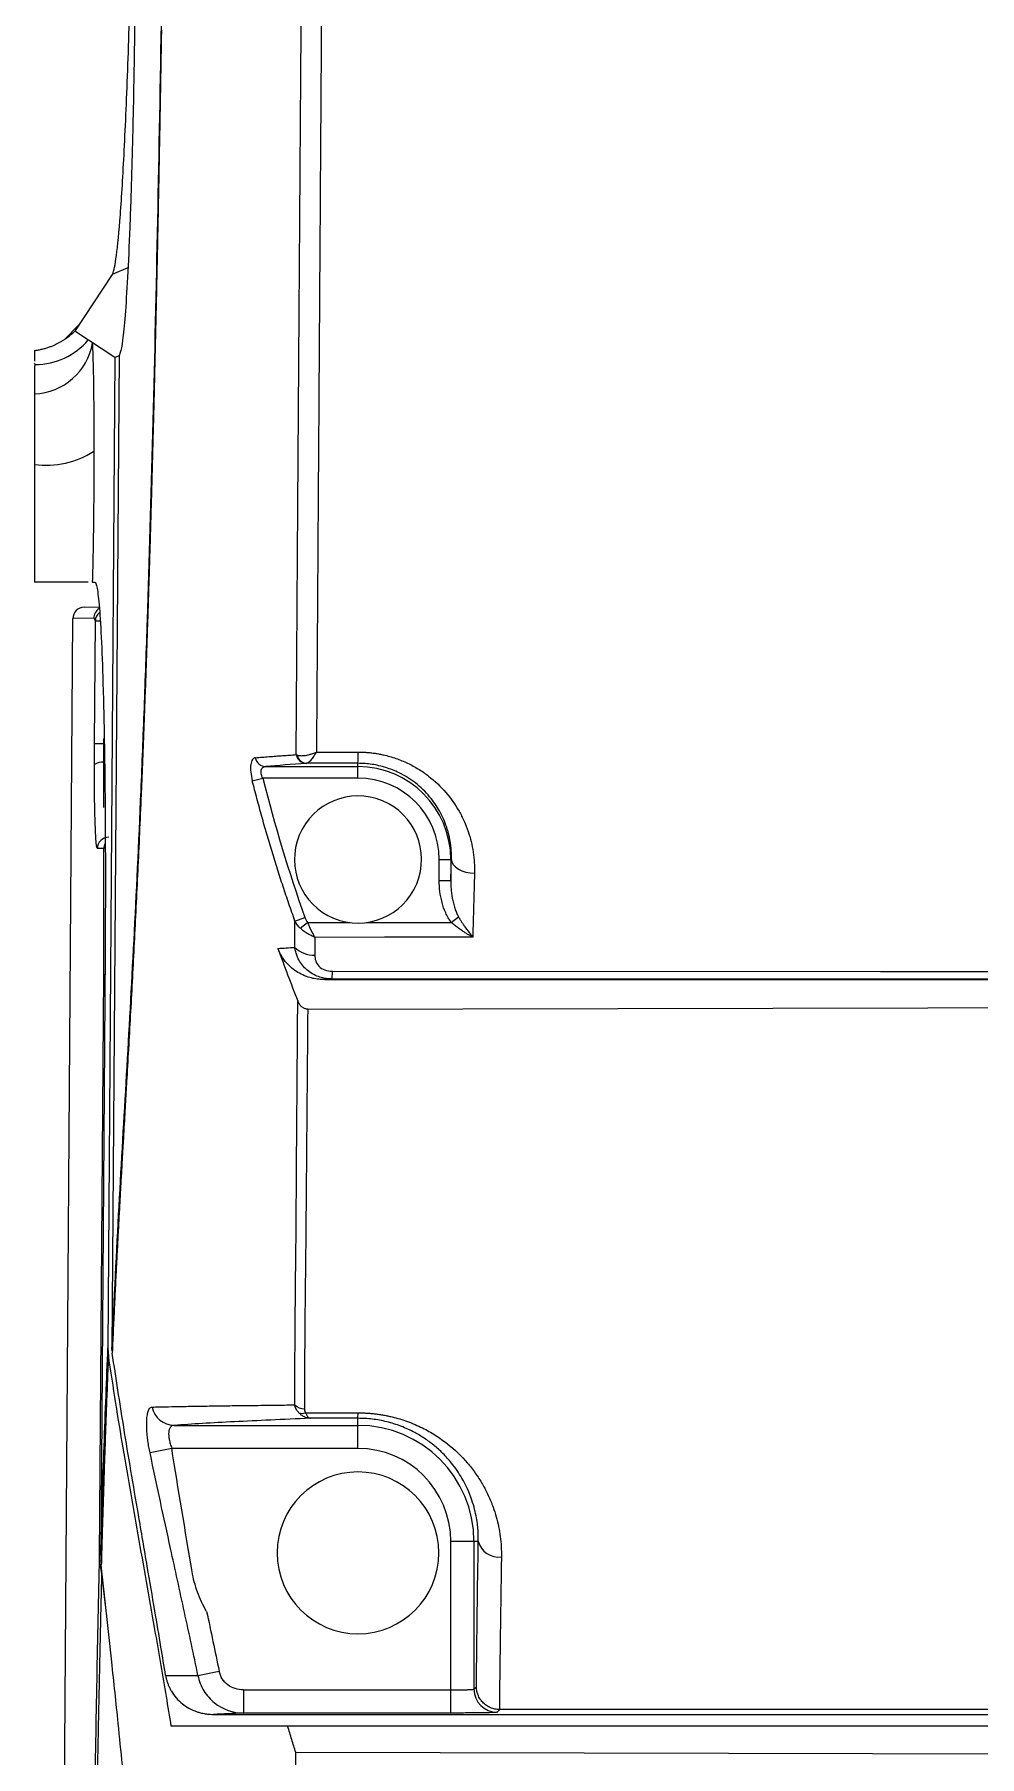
# Model space of a CAD drawing. Header units: millimetres. Extents: x -193 to 542, y 0 to 978.
# Drawn here: x -78 to -37.1, y 610.3 to 684.8 of the extents above; entities that cross this region are included whole.
import ezdxf

# ---------------------------------------------------------------- set-up
doc = ezdxf.new("R2010")
doc.units = ezdxf.units.MM

msp = doc.modelspace()

# ---------------------------------------------------------------- linework, layer by layer
at = {"color": 7, "linetype": 'Continuous', "lineweight": 25}
for p, q in [((-74.634, 674.409), (-76.253, 671.964)), ((-73.957, 674.702), (-74.634, 674.409)), ((-76.058, 672.257), (-76.72, 671.588)), ((-74.515, 670.813), (-76.253, 671.964)), ((-74.515, 670.813), (-74.821, 627.977)), ((-74.34, 670.889), (-74.647, 627.898)), ((-74.34, 670.889), (-74.515, 670.813)), ((-74.288, 671.035), (-74.34, 670.889)), ((-78, 670.514), (-77.96, 670.514)), ((-75.496, 661.1), (-75.388, 661.1)), ((-77.361, 516.741), (-76.341, 659.519)), ((-76.341, 659.519), (-76.342, 659.519)), ((-75.433, 659.535), (-76.341, 659.519)), ((-75.85, 660.015), (-75.202, 660.027)), ((-75.404, 654.121), (-75.366, 659.412)), ((-75, 651.35), (-75, 654.33)), ((-67.991, 653.117), (-64, 653.117)), ((-64, 653.26), (-66.221, 653.26)), ((-64, 652.617), (-64, 653.26)), ((-68.573, 652.502), (-68.12, 652.617)), ((-64, 652.617), (-68.12, 652.617)), ((-75.001, 649.577), (-75.277, 649.572)), ((-60.483, 649.1), (-59.959, 649.1)), ((-60.483, 648.192), (-60.483, 649.1)), ((-59.983, 649.1), (-59.983, 648.192)), ((-60.483, 648.192), (-59.983, 648.192)), ((-66.728, 646.433), (-66.294, 646.587)), ((-66.497, 646.126), (-66.179, 646.369)), ((-59.963, 646.377), (-59.646, 646.614)), ((-74.943, 645.1), (-75.13, 619.002)), ((-75.185, 618.915), (-75.005, 644.121)), ((-65.441, 643.9), (4.998, 643.9)), ((-65.111, 643.928), (-65.11, 644.263)), ((-64, 624.922), (-63.999, 625.159)), ((-71.958, 624.617), (-64, 624.617)), ((-64, 624.922), (-66.056, 624.922)), ((-64, 623.617), (-64, 624.922)), ((-72.061, 623.615), (-72.998, 623.421)), ((-64, 623.617), (-72.052, 623.617)), ((-59.983, 619.6), (-58.794, 619.6)), ((-59.983, 612.17), (-59.983, 619.6)), ((-58.983, 619.6), (-58.983, 613.204)), ((-74.87, 616.363), (-75.093, 618.302)), ((-70.924, 613.789), (-70.008, 613.977)), ((-58.983, 613.204), (-58.878, 613.31)), ((-68.961, 613.17), (-59.983, 613.17)), ((-68.961, 613.17), (-68.961, 612.17)), ((-70.248, 612.109), (12.56, 612.109)), ((-59.983, 612.17), (-68.961, 612.17)), ((-57.868, 612.319), (-57.983, 612.204)), ((-36.146, 612.32), (-57.868, 612.319)), ((6.563, 611.6), (-67.044, 611.6)), ((6, 610.287), (-66.693, 610.466))]:
    msp.add_line(p, q, dxfattribs=at)
at = {"color": 7, "linetype": 'Continuous', "lineweight": 25, "flags": 128}
for points in [[(-77.96, 670.514), (-77.983, 670.546), (-78, 670.571)], [(-75.16, 659.411), (-75.217, 659.411), (-75.278, 659.412), (-75.324, 659.412), (-75.354, 659.412), (-75.366, 659.412)], [(-75.404, 654.121), (-75.392, 654.121), (-75.362, 654.121), (-75.316, 654.12), (-75.255, 654.12), (-75.181, 654.119), (-75.098, 654.119), (-75.007, 654.118), (-75, 654.118)], [(-65.798, 653.748), (-64.79, 653.748), (-63.998, 653.748)], [(-59.959, 649.1), (-59.935, 648.986), (-59.875, 648.877), (-59.781, 648.776), (-59.657, 648.687), (-59.506, 648.613), (-59.335, 648.557), (-59.151, 648.521), (-58.959, 648.507)], [(-66.179, 646.369), (-65.151, 646.371), (-64.344, 646.372)], [(-63.65, 646.372), (-61.585, 646.375), (-59.963, 646.377)], [(-59.034, 645.739), (-62.857, 645.734), (-65.862, 645.73)], [(-75.005, 644.121), (-74.993, 644.121), (-74.963, 644.121), (-74.95, 644.121)], [(4.664, 643.924), (-34.41, 643.926), (-65.111, 643.928)], [(-65.11, 644.263), (-41.386, 644.259), (-26.036, 644.257), (-10.686, 644.254), (4.665, 644.252)], [(-66.177, 642.624), (-25.927, 642.703), (5.698, 642.764)], [(-66.265, 625.159), (-64.996, 625.159), (-63.999, 625.159)]]:
    msp.add_lwpolyline(points, dxfattribs=at)
at = {"color": 7, "linetype": 'Continuous', "lineweight": 25}
for centre, radius, start, end in [((-78.1, 671.886), 2.645, 272.16181, 350.67775), ((-77.963, 673.517), 3.002, 270.05422, 319.78265), ((-77.494, 669.981), 3.823, 262.39731, 302.73902), ((-75.842, 659.515), 0.5, 91, 179.59074), ((-75.842, 659.516), 0.5, 91.0169, 179.60963), ((-74.933, 659.531), 0.5, 122.19282, 179.59995), ((-74.869, 659.406), 0.497, 129.01372, 179.23657), ((-67.972, 653.598), 0.482, 191.30485, 267.63316), ((-66.213, 653.73), 0.472, 191.70155, 266.86732), ((-66.19, 653.72), 0.461, 192.40835, 266.14919), ((-101.736, 653.683), 37.738, 359.35836, 0.0993), ((-75.061, 652.645), 0.662, 84.70871, 121.5319), ((-64, 649.1), 4.017, 0, 90), ((-64, 649.1), 3.517, 0, 90), ((-64, 649.1), 2.75, 337.47733, 157.47733), ((-74.778, 649.569), 0.5, 91.0169, 179.60963), ((-74.5, 649.574), 0.5, 152.23698, 179.59349), ((-64, 649.1), 2.75, 157.47733, 337.47733), ((-65.917, 646.137), 1.175, 225.74924, 272.37739), ((-71.942, 625.599), 0.982, 191.22664, 269.01912), ((-66.337, 625.888), 0.555, 223.91435, 271.62202), ((-66.416, 625.557), 0.425, 250.58234, 290.73891), ((-64, 619.6), 5.017, 360, 90), ((-64, 619.6), 4.017, 0, 90), ((-64, 619.1), 3.5, 0, 180), ((-57.92, 619.821), 0.901, 194.21108, 278.03614), ((-64, 619.1), 3.5, 180, 0), ((-57.983, 613.205), 1, 180.02044, 269.97956)]:
    msp.add_arc(centre, radius, start, end, dxfattribs=at)
for points, knots in [([(-66.675, 653.635), (-66.674, 653.872), (-66.67, 654.346), (-66.666, 655.062), (-66.661, 655.78), (-66.656, 656.5), (-66.651, 657.222), (-66.646, 657.947), (-66.642, 658.673), (-66.637, 659.401), (-66.632, 660.132), (-66.627, 660.864), (-66.622, 661.597), (-66.617, 662.333), (-66.612, 663.07), (-66.607, 663.809), (-66.602, 664.55), (-66.597, 665.292), (-66.592, 666.036), (-66.587, 666.781), (-66.581, 667.528), (-66.576, 668.276), (-66.571, 669.025), (-66.566, 669.775), (-66.561, 670.527), (-66.556, 671.279), (-66.55, 672.032), (-66.545, 672.786), (-66.54, 673.541), (-66.535, 674.296), (-66.529, 675.053), (-66.524, 675.809), (-66.519, 676.566), (-66.513, 677.324), (-66.508, 678.082), (-66.503, 678.84), (-66.491, 680.544), (-66.472, 683.163), (-66.448, 686.667), (-66.425, 690.058), (-66.404, 693.172), (-66.384, 696.065), (-66.365, 698.795), (-66.345, 701.584), (-66.324, 704.431), (-66.31, 706.349), (-66.303, 707.318)], [0, 0, 0, 0, 0.014824, 0.029604, 0.044336, 0.059015, 0.073645, 0.088228, 0.102768, 0.117268, 0.13173, 0.146157, 0.160551, 0.174916, 0.189253, 0.203566, 0.217854, 0.232122, 0.246369, 0.260595, 0.274802, 0.28899, 0.303159, 0.31731, 0.331442, 0.345556, 0.359653, 0.373732, 0.387794, 0.401838, 0.415865, 0.429875, 0.443867, 0.457842, 0.471799, 0.485739, 0.49966, 0.565624, 0.629351, 0.690748, 0.749798, 0.797896, 0.846954, 0.896984, 0.947995, 1, 1, 1, 1]), ([(-65.449, 707.016), (-65.453, 706.536), (-65.459, 705.58), (-65.468, 704.153), (-65.478, 702.739), (-65.487, 701.337), (-65.496, 699.948), (-65.505, 698.572), (-65.513, 697.209), (-65.522, 695.858), (-65.53, 694.521), (-65.542, 692.521), (-65.559, 689.834), (-65.58, 686.443), (-65.602, 683), (-65.622, 679.992), (-65.639, 677.45), (-65.652, 675.405), (-65.666, 673.412), (-65.678, 671.472), (-65.691, 669.586), (-65.703, 667.754), (-65.715, 665.977), (-65.727, 664.255), (-65.738, 662.588), (-65.749, 660.977), (-65.759, 659.421), (-65.769, 657.922), (-65.779, 656.478), (-65.789, 655.089), (-65.795, 654.191), (-65.798, 653.748)], [0, 0, 0, 0, 0.02599, 0.051764, 0.077323, 0.102665, 0.127791, 0.152701, 0.177395, 0.201872, 0.226132, 0.250176, 0.310876, 0.37279, 0.435916, 0.500257, 0.539135, 0.577218, 0.614507, 0.651002, 0.686703, 0.721609, 0.75572, 0.789035, 0.821557, 0.853283, 0.884215, 0.914352, 0.943695, 0.972245, 1, 1, 1, 1]), ([(-74.634, 674.409), (-74.582, 674.486), (-74.529, 674.704), (-74.418, 675.467), (-74.361, 676.012), (-74.247, 677.447), (-74.19, 678.338), (-74.079, 680.441), (-74.025, 681.653), (-73.924, 684.335), (-73.877, 685.805), (-73.793, 688.905), (-73.755, 690.535), (-73.691, 693.85), (-73.664, 695.534), (-73.621, 698.858), (-73.605, 700.498), (-73.593, 702.08)], [0, 0, 0, 0, 0.125, 0.125, 0.25, 0.25, 0.375, 0.375, 0.5, 0.5, 0.625, 0.625, 0.75, 0.75, 0.875, 0.875, 1, 1, 1, 1]), ([(-73.644, 687.594), (-73.651, 686.671), (-73.66, 685.716), (-73.686, 683.782), (-73.702, 682.804), (-73.741, 680.875), (-73.764, 679.925), (-73.816, 678.111), (-73.844, 677.248), (-73.906, 675.659), (-73.939, 674.934), (-74.008, 673.66), (-74.043, 673.11), (-74.115, 672.2), (-74.151, 671.841), (-74.221, 671.305), (-74.255, 671.13), (-74.288, 671.035)], [0, 0, 0, 0, 0.125, 0.125, 0.25, 0.25, 0.375, 0.375, 0.5, 0.5, 0.625, 0.625, 0.75, 0.75, 0.875, 0.875, 1, 1, 1, 1]), ([(-74.647, 627.898), (-74.548, 630.12), (-74.443, 632.15), (-74.23, 636.04), (-74.121, 637.902), (-73.904, 641.671), (-73.796, 643.582), (-73.587, 647.634), (-73.485, 649.77), (-73.339, 653.228), (-73.292, 654.422), (-73.199, 656.899), (-73.155, 658.168), (-73.027, 662.055), (-72.948, 664.752), (-72.803, 670.339), (-72.737, 673.23), (-72.615, 679.168), (-72.559, 682.183), (-72.509, 685.233)], [0, 0, 0, 0, 0.125, 0.125, 0.25, 0.25, 0.375, 0.375, 0.5, 0.5, 0.5625, 0.5625, 0.625, 0.625, 0.75, 0.75, 0.875, 0.875, 1, 1, 1, 1]), ([(-72.507, 684.979), (-72.512, 684.654), (-72.523, 684.007), (-72.54, 683.044), (-72.556, 682.092), (-72.573, 681.15), (-72.59, 680.22), (-72.608, 679.301), (-72.625, 678.394), (-72.643, 677.499), (-72.66, 676.615), (-72.678, 675.743), (-72.696, 674.882), (-72.715, 674.032), (-72.733, 673.194), (-72.751, 672.367), (-72.77, 671.551), (-72.789, 670.747), (-72.808, 669.953), (-72.827, 669.171), (-72.846, 668.399), (-72.866, 667.639), (-72.885, 666.889), (-72.905, 666.15), (-72.925, 665.422), (-72.945, 664.705), (-72.965, 663.999), (-72.985, 663.304), (-73.005, 662.621), (-73.025, 661.949), (-73.045, 661.29), (-73.066, 660.642), (-73.086, 660.007), (-73.106, 659.383), (-73.127, 658.772), (-73.147, 658.174), (-73.167, 657.588), (-73.187, 657.014), (-73.207, 656.453), (-73.227, 655.903), (-73.247, 655.365), (-73.267, 654.839), (-73.287, 654.323), (-73.307, 653.819), (-73.326, 653.326), (-73.346, 652.842), (-73.365, 652.37), (-73.426, 650.924), (-73.53, 648.578), (-73.684, 645.467), (-73.842, 642.499), (-73.96, 640.424), (-74.033, 639.135), (-74.063, 638.615), (-74.095, 638.066), (-74.128, 637.489), (-74.162, 636.883), (-74.199, 636.246), (-74.236, 635.577), (-74.276, 634.874), (-74.316, 634.137), (-74.359, 633.362), (-74.402, 632.546), (-74.447, 631.688), (-74.493, 630.782), (-74.54, 629.824), (-74.588, 628.812), (-74.62, 628.103), (-74.636, 627.743)], [0, 0, 0, 0, 0.013451, 0.026787, 0.040006, 0.053105, 0.066083, 0.078937, 0.091667, 0.104274, 0.11676, 0.129128, 0.141379, 0.153516, 0.16554, 0.177453, 0.189258, 0.200957, 0.21255, 0.224041, 0.235432, 0.246723, 0.257917, 0.269015, 0.280019, 0.290926, 0.301733, 0.312435, 0.32303, 0.333516, 0.343888, 0.354144, 0.364283, 0.374302, 0.384199, 0.393972, 0.403619, 0.413142, 0.42254, 0.431817, 0.440974, 0.450013, 0.458935, 0.467741, 0.476434, 0.485014, 0.493483, 0.501841, 0.563355, 0.625354, 0.687914, 0.750926, 0.761807, 0.773313, 0.785446, 0.798203, 0.811585, 0.82559, 0.840218, 0.855467, 0.871337, 0.887827, 0.904939, 0.922676, 0.94104, 0.960041, 0.97969, 1, 1, 1, 1]), ([(-78, 671.122), (-77.942, 671.13), (-77.829, 671.145), (-77.663, 671.181), (-77.505, 671.223), (-77.355, 671.272), (-77.213, 671.327), (-77.08, 671.386), (-76.956, 671.448), (-76.84, 671.513), (-76.733, 671.579), (-76.634, 671.645), (-76.544, 671.712), (-76.461, 671.777), (-76.385, 671.841), (-76.316, 671.903), (-76.273, 671.944), (-76.253, 671.964)], [0, 0, 0, 0, 0.088392, 0.174154, 0.257103, 0.337084, 0.413966, 0.487648, 0.558049, 0.625113, 0.688803, 0.7491, 0.806001, 0.859516, 0.909666, 0.956481, 1, 1, 1, 1]), ([(-75.489, 671.458), (-75.47, 670.866), (-75.453, 670.144), (-75.432, 668.537), (-75.427, 667.654), (-75.427, 666.765)], [0, 0, 0, 0, 0.5, 0.5, 1, 1, 1, 1]), ([(-78, 671.122), (-78, 671.016), (-78, 670.856), (-78, 670.705), (-78, 670.654)], [0, 0, 0, 0, 0.663005, 1, 1, 1, 1]), ([(-78, 670.432), (-78, 670.421), (-77.999, 670.396), (-77.999, 670.341), (-78, 670.254), (-78.001, 670.142), (-78, 669.999), (-78.001, 669.84), (-78.001, 669.653), (-78, 669.456), (-78, 669.312), (-78, 669.243)], [0, 0, 0, 0, 0.059508, 0.142798, 0.249862, 0.389342, 0.498252, 0.635778, 0.76564, 0.8866, 1, 1, 1, 1]), ([(-78, 670.432), (-77.992, 670.443), (-77.976, 670.465), (-77.962, 670.489), (-77.956, 670.506), (-77.959, 670.512), (-77.96, 670.514)], [0, 0, 0, 0, 0.2597083, 0.5126485, 0.7592559, 1, 1, 1, 1]), ([(-78, 669.243), (-78, 669.191), (-78, 669.087), (-78, 668.923), (-78, 668.754), (-78, 668.578), (-78, 668.398), (-78, 668.213), (-78, 668.024), (-78, 667.831), (-78, 667.634), (-78, 667.434), (-78, 667.232), (-78, 667.027), (-78, 666.82), (-78, 666.612), (-78, 666.403), (-78, 666.262), (-78, 666.192)], [0, 0, 0, 0, 0.065154, 0.129947, 0.194381, 0.258457, 0.322177, 0.385542, 0.448554, 0.511216, 0.573528, 0.635489, 0.697102, 0.758369, 0.819291, 0.879869, 0.940104, 1, 1, 1, 1]), ([(-78, 666.192), (-78, 666.118), (-78, 665.969), (-78, 665.744), (-78, 665.516), (-78, 665.287), (-78, 665.057), (-78, 664.826), (-78, 664.594), (-78, 664.361), (-78, 664.13), (-78, 663.899), (-78, 663.669), (-78, 663.4), (-78, 663.091), (-78, 662.745), (-78, 662.4), (-78, 662.059), (-78, 661.726), (-78, 661.402), (-78, 661.201), (-78, 661.1)], [0, 0, 0, 0, 0.040617, 0.081415, 0.122394, 0.163556, 0.204901, 0.246431, 0.288147, 0.330049, 0.372138, 0.414414, 0.45688, 0.499535, 0.565157, 0.632728, 0.702254, 0.773738, 0.847186, 0.922604, 1, 1, 1, 1]), ([(-75.427, 666.765), (-75.427, 665.831), (-75.433, 664.833), (-75.456, 662.887), (-75.474, 661.941), (-75.496, 661.1)], [0, 0, 0, 0, 0.5, 0.5, 1, 1, 1, 1]), ([(-75.671, 661.1), (-75.68, 661.1), (-75.752, 661.1), (-76.185, 661.1), (-76.818, 661.1), (-77.458, 661.1), (-77.824, 661.1), (-78, 661.1)], [0, 0, 0, 0, 0.046815, 0.364033, 0.681414, 0.846517, 1, 1, 1, 1]), ([(-75.388, 661.1), (-75.355, 661.1), (-75.321, 661.016), (-75.255, 660.65), (-75.222, 660.366), (-75.158, 659.587), (-75.128, 659.09), (-75.073, 657.894), (-75.048, 657.195), (-75.004, 655.633), (-74.986, 654.77), (-74.957, 652.941), (-74.947, 651.974), (-74.934, 650.005), (-74.931, 649.002), (-74.932, 647.021), (-74.936, 646.043), (-74.943, 645.1)], [0, 0, 0, 0, 0.125, 0.125, 0.25, 0.25, 0.375, 0.375, 0.5, 0.5, 0.625, 0.625, 0.75, 0.75, 0.875, 0.875, 1, 1, 1, 1]), ([(-68.444, 653.504), (-68.492, 653.5), (-68.534, 653.473), (-68.601, 653.373), (-68.626, 653.299), (-68.651, 653.114), (-68.652, 653.002), (-68.629, 652.759), (-68.606, 652.63), (-68.573, 652.502)], [0, 0, 0, 0, 0.25, 0.25, 0.5, 0.5, 0.75, 0.75, 1, 1, 1, 1]), ([(-68.444, 653.504), (-68.345, 653.512), (-68.151, 653.527), (-67.853, 653.55), (-67.556, 653.573), (-67.261, 653.594), (-66.969, 653.614), (-66.772, 653.628), (-66.675, 653.635)], [0, 0, 0, 0, 0.180589, 0.355429, 0.524661, 0.688418, 0.846825, 1, 1, 1, 1]), ([(-66.64, 653.621), (-66.623, 653.615), (-66.587, 653.604), (-66.523, 653.594), (-66.449, 653.59), (-66.364, 653.593), (-66.27, 653.604), (-66.162, 653.625), (-66.03, 653.66), (-65.905, 653.703), (-65.823, 653.737), (-65.798, 653.748)], [0, 0, 0, 0, 0.087192, 0.18078, 0.280672, 0.386641, 0.498323, 0.609987, 0.748491, 0.920975, 1, 1, 1, 1]), ([(-65.798, 653.748), (-65.809, 653.729), (-65.85, 653.66), (-65.913, 653.563), (-65.98, 653.469), (-66.046, 653.389), (-66.11, 653.321), (-66.174, 653.273), (-66.206, 653.265), (-66.221, 653.26)], [0, 0, 0, 0, 0.068218, 0.251538, 0.389597, 0.501915, 0.684533, 0.850901, 1, 1, 1, 1]), ([(-63.998, 653.748), (-63.936, 653.748), (-63.811, 653.746), (-63.625, 653.735), (-63.44, 653.718), (-63.256, 653.694), (-63.073, 653.663), (-62.771, 653.6), (-62.355, 653.481), (-61.85, 653.273), (-61.374, 653.014), (-60.794, 652.612), (-60.169, 652.015), (-59.695, 651.336), (-59.404, 650.761), (-59.23, 650.32), (-59.098, 649.87), (-59.01, 649.418), (-58.959, 648.962), (-58.959, 648.659), (-58.959, 648.507)], [0, 0, 0, 0, 0.020796, 0.041545, 0.062286, 0.083057, 0.103899, 0.12485, 0.18707, 0.250034, 0.312098, 0.375203, 0.499908, 0.624891, 0.686945, 0.750044, 0.811957, 0.874716, 0.937073, 1, 1, 1, 1]), ([(-75.277, 649.572), (-75.294, 649.572), (-75.311, 649.65), (-75.344, 649.99), (-75.358, 650.255), (-75.383, 650.938), (-75.392, 651.355), (-75.404, 652.257), (-75.407, 652.739), (-75.407, 653.209)], [0, 0, 0, 0, 0.25, 0.25, 0.5, 0.5, 0.75, 0.75, 1, 1, 1, 1]), ([(-68.12, 652.617), (-68.152, 652.68), (-68.175, 652.745), (-68.197, 652.866), (-68.196, 652.922), (-68.159, 653.06), (-68.086, 653.113), (-67.991, 653.117)], [0, 0, 0, 0, 0.25, 0.25, 0.5, 0.5, 1, 1, 1, 1]), ([(-59.959, 649.1), (-59.958, 649.166), (-59.956, 649.296), (-59.964, 649.489), (-59.981, 649.674), (-60.005, 649.853), (-60.035, 650.024), (-60.072, 650.187), (-60.114, 650.342), (-60.22, 650.686), (-60.442, 651.192), (-60.891, 651.846), (-61.474, 652.414), (-62.053, 652.779), (-62.502, 652.977), (-62.793, 653.08), (-63.09, 653.161), (-63.391, 653.218), (-63.695, 653.253), (-63.899, 653.258), (-64, 653.26)], [0, 0, 0, 0, 0.035945, 0.070556, 0.103829, 0.135764, 0.16636, 0.195616, 0.22353, 0.250104, 0.381592, 0.500205, 0.629975, 0.749988, 0.793037, 0.835391, 0.877153, 0.918432, 0.959343, 1, 1, 1, 1]), ([(-66.728, 646.433), (-66.816, 646.682), (-66.992, 647.18), (-67.243, 647.931), (-67.487, 648.684), (-67.721, 649.441), (-67.947, 650.201), (-68.164, 650.964), (-68.374, 651.731), (-68.507, 652.245), (-68.573, 652.502)], [0, 0, 0, 0, 0.124865, 0.249631, 0.374388, 0.499192, 0.624096, 0.749158, 0.874438, 1, 1, 1, 1]), ([(-59.963, 646.377), (-60.06, 646.507), (-60.139, 646.646), (-60.27, 646.937), (-60.323, 647.09), (-60.446, 647.554), (-60.483, 647.87), (-60.483, 648.192)], [0, 0, 0, 0, 0.25, 0.25, 0.5, 0.5, 1, 1, 1, 1]), ([(-59.983, 648.192), (-59.983, 648.138), (-59.982, 648.003), (-59.97, 647.79), (-59.946, 647.574), (-59.911, 647.36), (-59.863, 647.153), (-59.798, 646.945), (-59.728, 646.767), (-59.672, 646.663), (-59.646, 646.614)], [0, 0, 0, 0, 0.098262, 0.249945, 0.391758, 0.499341, 0.649262, 0.782795, 0.899726, 1, 1, 1, 1]), ([(-66.497, 646.126), (-66.518, 646.146), (-66.561, 646.188), (-66.62, 646.259), (-66.679, 646.341), (-66.711, 646.401), (-66.728, 646.433)], [0, 0, 0, 0, 0.220275, 0.461204, 0.721619, 1, 1, 1, 1]), ([(-65.862, 645.73), (-65.886, 645.74), (-65.943, 645.763), (-66.033, 645.806), (-66.121, 645.853), (-66.234, 645.921), (-66.361, 646.007), (-66.454, 646.089), (-66.497, 646.126)], [0, 0, 0, 0, 0.106159, 0.251595, 0.400107, 0.502666, 0.772686, 1, 1, 1, 1]), ([(-66.179, 646.369), (-66.169, 646.343), (-66.147, 646.289), (-66.112, 646.205), (-66.073, 646.117), (-66.017, 646.002), (-65.948, 645.867), (-65.89, 645.776), (-65.862, 645.73)], [0, 0, 0, 0, 0.1103771, 0.2302515, 0.3594922, 0.4978155, 0.7497321, 1, 1, 1, 1]), ([(-59.034, 645.739), (-59.073, 645.76), (-59.152, 645.803), (-59.271, 645.874), (-59.39, 645.948), (-59.524, 646.035), (-59.67, 646.137), (-59.822, 646.255), (-59.916, 646.337), (-59.963, 646.377)], [0, 0, 0, 0, 0.124531, 0.249596, 0.375059, 0.500776, 0.675329, 0.841818, 1, 1, 1, 1]), ([(-59.646, 646.614), (-59.627, 646.582), (-59.586, 646.511), (-59.517, 646.4), (-59.437, 646.276), (-59.312, 646.095), (-59.175, 645.912), (-59.071, 645.784), (-59.034, 645.739)], [0, 0, 0, 0, 0.098791, 0.215119, 0.348752, 0.499316, 0.821342, 1, 1, 1, 1]), ([(-65.441, 643.9), (-65.484, 643.901), (-65.571, 643.902), (-65.7, 643.913), (-65.828, 643.931), (-65.955, 643.956), (-66.143, 644.005), (-66.387, 644.094), (-66.672, 644.251), (-66.93, 644.448), (-67.129, 644.658), (-67.277, 644.863), (-67.384, 645.052), (-67.437, 645.186), (-67.463, 645.253)], [0, 0, 0, 0, 0.050252, 0.100188, 0.149964, 0.19974, 0.249675, 0.374909, 0.499264, 0.624664, 0.749002, 0.833251, 0.916558, 1, 1, 1, 1]), ([(-65.111, 643.928), (-65.153, 643.929), (-65.236, 643.931), (-65.36, 643.944), (-65.48, 643.965), (-65.596, 643.993), (-65.766, 644.047), (-65.98, 644.146), (-66.215, 644.313), (-66.413, 644.52), (-66.549, 644.726), (-66.64, 644.923), (-66.701, 645.101), (-66.725, 645.229), (-66.737, 645.296)], [0, 0, 0, 0, 0.051093, 0.101756, 0.15191, 0.201479, 0.250392, 0.374381, 0.500257, 0.621718, 0.749948, 0.827187, 0.910754, 1, 1, 1, 1]), ([(-65.868, 644.963), (-65.869, 644.878), (-65.857, 644.793), (-65.8, 644.628), (-65.755, 644.55), (-65.623, 644.413), (-65.536, 644.356), (-65.336, 644.281), (-65.223, 644.263), (-65.11, 644.263)], [0, 0, 0, 0, 0.25, 0.25, 0.5, 0.5, 0.75, 0.75, 1, 1, 1, 1]), ([(-66.737, 625.503), (-66.736, 625.699), (-66.734, 626.081), (-66.732, 626.63), (-66.729, 627.142), (-66.727, 627.619), (-66.724, 628.061), (-66.721, 628.47), (-66.719, 628.846), (-66.716, 629.189), (-66.714, 629.5), (-66.709, 630.045), (-66.702, 630.826), (-66.686, 632.19), (-66.675, 633.426), (-66.666, 634.815), (-66.66, 635.842), (-66.651, 637.06), (-66.643, 638.096), (-66.635, 639.116), (-66.628, 640.049), (-66.621, 641.004), (-66.614, 641.979), (-66.609, 642.648), (-66.607, 642.982)], [0, 0, 0, 0, 0.03311, 0.064421, 0.093929, 0.121633, 0.147527, 0.17161, 0.193877, 0.214327, 0.232956, 0.249765, 0.312615, 0.374774, 0.499783, 0.53905, 0.624696, 0.681955, 0.749546, 0.799583, 0.849625, 0.899691, 0.949807, 1, 1, 1, 1]), ([(-66.177, 642.624), (-66.195, 642.625), (-66.232, 642.627), (-66.287, 642.641), (-66.342, 642.663), (-66.395, 642.695), (-66.463, 642.75), (-66.542, 642.842), (-66.583, 642.932), (-66.607, 642.982)], [0, 0, 0, 0, 0.092021, 0.187515, 0.287136, 0.391373, 0.50059, 0.723004, 1, 1, 1, 1]), ([(-66.177, 642.624), (-66.178, 642.436), (-66.181, 642.052), (-66.186, 641.474), (-66.191, 640.882), (-66.196, 640.278), (-66.201, 639.661), (-66.207, 639.033), (-66.212, 638.395), (-66.217, 637.747), (-66.223, 637.09), (-66.229, 636.424), (-66.234, 635.749), (-66.24, 635.064), (-66.246, 634.37), (-66.256, 633.218), (-66.271, 631.634), (-66.29, 630.136), (-66.301, 629.09), (-66.305, 628.453), (-66.31, 627.611), (-66.316, 626.556), (-66.32, 625.764), (-66.322, 625.333)], [0, 0, 0, 0, 0.028587, 0.058265, 0.089034, 0.120894, 0.153845, 0.187889, 0.223023, 0.259249, 0.296568, 0.33498, 0.374485, 0.415081, 0.456767, 0.499544, 0.624657, 0.749755, 0.776292, 0.814585, 0.864635, 0.92644, 1, 1, 1, 1]), ([(-75.13, 619.002), (-75.107, 619.822), (-75.083, 620.628), (-75.034, 622.2), (-75.009, 622.965), (-74.931, 625.204), (-74.877, 626.62), (-74.821, 627.977)], [0, 0, 0, 0, 0.25, 0.25, 0.5, 0.5, 1, 1, 1, 1]), ([(-74.8, 627.67), (-74.807, 627.483), (-74.823, 627.113), (-74.845, 626.557), (-74.866, 626.009), (-74.886, 625.468), (-74.906, 624.935), (-74.925, 624.411), (-74.943, 623.897), (-74.961, 623.391), (-74.977, 622.896), (-74.993, 622.412), (-75.009, 621.938), (-75.023, 621.475), (-75.037, 621.024), (-75.051, 620.585), (-75.063, 620.158), (-75.075, 619.744), (-75.087, 619.343), (-75.098, 618.955), (-75.105, 618.7), (-75.108, 618.575)], [0, 0, 0, 0, 0.067737, 0.133799, 0.198175, 0.260856, 0.321837, 0.381114, 0.438687, 0.494555, 0.548729, 0.601225, 0.652056, 0.701236, 0.748777, 0.794686, 0.838972, 0.881642, 0.922701, 0.962153, 1, 1, 1, 1]), ([(-74.821, 627.977), (-74.82, 627.925), (-74.819, 627.823), (-74.806, 627.721), (-74.8, 627.67)], [0, 0, 0, 0, 0.501714, 1, 1, 1, 1]), ([(-72.08, 611.6), (-72.149, 612.029), (-72.292, 612.906), (-72.518, 614.245), (-72.791, 615.821), (-73.109, 617.621), (-73.467, 619.632), (-73.821, 621.642), (-74.159, 623.621), (-74.491, 625.626), (-74.694, 626.969), (-74.8, 627.67)], [0, 0, 0, 0, 0.080019, 0.163471, 0.249995, 0.374434, 0.499995, 0.625944, 0.749991, 0.869572, 1, 1, 1, 1]), ([(-72.324, 613.794), (-72.391, 614.204), (-72.544, 615.137), (-72.809, 616.708), (-73.135, 618.622), (-73.591, 621.268), (-74.115, 624.344), (-74.472, 626.673), (-74.636, 627.743)], [0, 0, 0, 0, 0.088055, 0.20074, 0.338053, 0.499997, 0.770384, 1, 1, 1, 1]), ([(-72.998, 623.421), (-73.007, 623.465), (-73.025, 623.551), (-73.048, 623.679), (-73.069, 623.807), (-73.088, 623.932), (-73.104, 624.056), (-73.126, 624.259), (-73.146, 624.531), (-73.144, 624.835), (-73.119, 625.086), (-73.075, 625.248), (-73.022, 625.345), (-72.968, 625.397), (-72.926, 625.404), (-72.904, 625.407)], [0, 0, 0, 0, 0.042336, 0.084177, 0.125704, 0.167103, 0.208562, 0.250271, 0.375233, 0.499789, 0.624308, 0.74932, 0.832552, 0.915656, 1, 1, 1, 1]), ([(-72.904, 625.407), (-72.809, 625.41), (-72.579, 625.415), (-72.158, 625.425), (-71.583, 625.436), (-70.912, 625.448), (-70.148, 625.459), (-69.375, 625.47), (-68.524, 625.48), (-67.658, 625.491), (-67.037, 625.499), (-66.737, 625.503)], [0, 0, 0, 0, 0.05951, 0.142993, 0.249994, 0.385723, 0.499982, 0.631689, 0.749975, 0.879004, 1, 1, 1, 1]), ([(-66.557, 625.156), (-66.573, 625.174), (-66.606, 625.211), (-66.648, 625.274), (-66.686, 625.344), (-66.717, 625.421), (-66.73, 625.475), (-66.737, 625.503)], [0, 0, 0, 0, 0.178877, 0.368905, 0.569576, 0.780211, 1, 1, 1, 1]), ([(-66.056, 624.922), (-66.075, 624.922), (-66.12, 624.924), (-66.191, 624.937), (-66.261, 624.958), (-66.35, 624.995), (-66.45, 625.054), (-66.523, 625.124), (-66.557, 625.156)], [0, 0, 0, 0, 0.105878, 0.250207, 0.399163, 0.501259, 0.770888, 1, 1, 1, 1]), ([(-66.265, 625.159), (-66.258, 625.143), (-66.244, 625.109), (-66.221, 625.063), (-66.195, 625.021), (-66.167, 624.985), (-66.137, 624.955), (-66.105, 624.934), (-66.077, 624.924), (-66.061, 624.922), (-66.056, 624.922)], [0, 0, 0, 0, 0.111502, 0.231971, 0.361243, 0.498994, 0.624308, 0.786336, 0.927149, 1, 1, 1, 1]), ([(-63.999, 625.159), (-63.937, 625.159), (-63.813, 625.158), (-63.628, 625.149), (-63.443, 625.136), (-63.258, 625.117), (-63.075, 625.092), (-62.891, 625.062), (-62.709, 625.026), (-62.356, 624.946), (-61.84, 624.79), (-61.215, 624.519), (-60.639, 624.194), (-59.956, 623.707), (-59.382, 623.15), (-58.913, 622.55), (-58.611, 622.08), (-58.355, 621.589), (-58.159, 621.116), (-58.014, 620.663), (-57.91, 620.237), (-57.838, 619.806), (-57.796, 619.371), (-57.795, 619.076), (-57.794, 618.929)], [0, 0, 0, 0, 0.015481, 0.030947, 0.04643, 0.061963, 0.077576, 0.093302, 0.10917, 0.12521, 0.186544, 0.250693, 0.311834, 0.375825, 0.500922, 0.562398, 0.625295, 0.687323, 0.75002, 0.800595, 0.850745, 0.900604, 0.950309, 1, 1, 1, 1]), ([(-71.958, 624.617), (-71.975, 624.616), (-72.007, 624.613), (-72.051, 624.596), (-72.088, 624.571), (-72.12, 624.537), (-72.146, 624.494), (-72.167, 624.445), (-72.182, 624.389), (-72.195, 624.304), (-72.196, 624.179), (-72.173, 624.004), (-72.126, 623.813), (-72.077, 623.683), (-72.052, 623.617)], [0, 0, 0, 0, 0.068782, 0.135506, 0.200301, 0.263311, 0.324689, 0.384602, 0.44323, 0.500764, 0.62059, 0.742578, 0.868507, 1, 1, 1, 1]), ([(-66.056, 624.922), (-67.254, 624.872), (-68.356, 624.822), (-70.325, 624.721), (-71.191, 624.669), (-71.958, 624.617)], [0, 0, 0, 0, 0.5, 0.5, 1, 1, 1, 1]), ([(-58.794, 619.6), (-58.793, 619.661), (-58.792, 619.801), (-58.801, 620.031), (-58.825, 620.309), (-58.872, 620.631), (-58.951, 620.996), (-59.123, 621.579), (-59.432, 622.261), (-59.884, 622.922), (-60.308, 623.395), (-60.703, 623.753), (-61.111, 624.054), (-61.491, 624.282), (-61.833, 624.452), (-62.135, 624.579), (-62.441, 624.685), (-62.751, 624.772), (-63.063, 624.84), (-63.376, 624.887), (-63.688, 624.916), (-63.897, 624.92), (-64, 624.922)], [0, 0, 0, 0, 0.025029, 0.056688, 0.094984, 0.139927, 0.191527, 0.249796, 0.392374, 0.498777, 0.569999, 0.63531, 0.694843, 0.748781, 0.784161, 0.818128, 0.8508, 0.882312, 0.912815, 0.942475, 0.971473, 1, 1, 1, 1]), ([(-70.924, 613.789), (-71.018, 614.241), (-71.211, 615.159), (-71.607, 616.993), (-72.057, 619.051), (-72.558, 621.343), (-72.85, 622.72), (-72.998, 623.421)], [0, 0, 0, 0, 0.140513, 0.285457, 0.57136, 0.781839, 1, 1, 1, 1]), ([(-76.053, 529.683), (-75.999, 537.184), (-75.946, 544.684), (-75.838, 559.686), (-75.785, 567.186), (-75.718, 576.562), (-75.704, 578.438), (-75.678, 582.188), (-75.665, 584.064), (-75.619, 589.681), (-75.583, 593.417), (-75.518, 599.004), (-75.494, 600.865), (-75.443, 604.575), (-75.416, 606.413), (-75.328, 611.871), (-75.261, 615.435), (-75.185, 618.915)], [0, 0, 0, 0, 0.25, 0.25, 0.5, 0.5, 0.5625, 0.5625, 0.625, 0.625, 0.75, 0.75, 0.8125, 0.8125, 0.875, 0.875, 1, 1, 1, 1]), ([(-75.093, 618.302), (-75.102, 618.334), (-75.125, 618.411), (-75.154, 618.546), (-75.179, 618.718), (-75.183, 618.845), (-75.185, 618.915)], [0, 0, 0, 0, 0.162942, 0.38392, 0.66312, 1, 1, 1, 1]), ([(-73.202, 591.1), (-73.211, 591.749), (-73.226, 592.997), (-73.261, 594.795), (-73.303, 596.443), (-73.377, 598.627), (-73.513, 601.419), (-73.74, 604.792), (-74.031, 608.235), (-74.339, 611.408), (-74.71, 614.895), (-74.957, 617.179), (-75.108, 618.575)], [0, 0, 0, 0, 0.070667, 0.135911, 0.195734, 0.250138, 0.373853, 0.500029, 0.618198, 0.749957, 0.847133, 1, 1, 1, 1]), ([(-57.794, 618.929), (-57.797, 618.743), (-57.803, 618.374), (-57.812, 617.815), (-57.82, 617.257), (-57.828, 616.701), (-57.836, 616.146), (-57.844, 615.593), (-57.851, 615.042), (-57.858, 614.493), (-57.865, 613.946), (-57.872, 613.402), (-57.878, 612.861), (-57.882, 612.499), (-57.884, 612.319)], [0, 0, 0, 0, 0.090426, 0.179562, 0.267412, 0.353976, 0.439248, 0.523226, 0.605911, 0.687303, 0.767407, 0.846227, 0.923759, 1, 1, 1, 1]), ([(-75.093, 618.302), (-75.099, 618.029), (-75.112, 617.493), (-75.131, 616.696), (-75.148, 615.922), (-75.165, 615.171), (-75.181, 614.444), (-75.196, 613.742), (-75.21, 613.063), (-75.224, 612.41), (-75.236, 611.783), (-75.248, 611.18), (-75.26, 610.604), (-75.27, 610.053), (-75.28, 609.528), (-75.289, 609.029), (-75.298, 608.557), (-75.306, 608.11), (-75.342, 606.12), (-75.403, 602.325), (-75.461, 597.926), (-75.5, 594.582), (-75.525, 592.279), (-75.554, 589.328), (-75.58, 586.291), (-75.602, 583.426), (-75.618, 581.163), (-75.634, 578.897), (-75.65, 576.631), (-75.676, 573.046), (-75.712, 567.867), (-75.763, 560.819), (-75.819, 552.948), (-75.881, 544.327), (-75.938, 536.48), (-75.976, 531.532), (-75.99, 529.683)], [0, 0, 0, 0, 0.009892, 0.019474, 0.028745, 0.037702, 0.046342, 0.054666, 0.062671, 0.070357, 0.077724, 0.084773, 0.091506, 0.097923, 0.104025, 0.109813, 0.115288, 0.12045, 0.1253, 0.18426, 0.250732, 0.274572, 0.297143, 0.328326, 0.37382, 0.399087, 0.424407, 0.449743, 0.475078, 0.500411, 0.570007, 0.648805, 0.736809, 0.834024, 0.937968, 1, 1, 1, 1]), ([(-70.549, 616.565), (-70.707, 616.831), (-70.84, 617.113), (-71.051, 617.69), (-71.129, 617.987), (-71.18, 618.294)], [0, 0, 0, 0, 0.5, 0.5, 1, 1, 1, 1]), ([(-68.961, 613.17), (-69.201, 613.17), (-69.438, 613.246), (-69.82, 613.532), (-69.96, 613.741), (-70.008, 613.977)], [0, 0, 0, 0, 0.5, 0.5, 1, 1, 1, 1]), ([(-72.324, 613.794), (-72.315, 613.748), (-72.298, 613.654), (-72.259, 613.516), (-72.209, 613.379), (-72.148, 613.244), (-72.045, 613.055), (-71.872, 612.818), (-71.615, 612.573), (-71.308, 612.368), (-71.04, 612.248), (-70.799, 612.175), (-70.612, 612.135), (-70.42, 612.112), (-70.299, 612.11), (-70.248, 612.109)], [0, 0, 0, 0, 0.048722, 0.098198, 0.148329, 0.199009, 0.250122, 0.370767, 0.499933, 0.615216, 0.749693, 0.801462, 0.874517, 0.947594, 1, 1, 1, 1]), ([(-70.924, 613.789), (-70.878, 613.555), (-70.791, 613.332), (-70.607, 613.031), (-70.538, 612.937), (-70.385, 612.764), (-70.301, 612.683), (-69.853, 612.324), (-69.408, 612.172), (-68.961, 612.17)], [0, 0, 0, 0, 0.25, 0.25, 0.375, 0.375, 0.5, 0.5, 1, 1, 1, 1]), ([(-57.884, 612.319), (-57.916, 612.321), (-57.98, 612.324), (-58.076, 612.339), (-58.172, 612.364), (-58.267, 612.399), (-58.359, 612.444), (-58.447, 612.499), (-58.53, 612.563), (-58.625, 612.654), (-58.725, 612.781), (-58.806, 612.938), (-58.864, 613.117), (-58.872, 613.238), (-58.878, 613.31)], [0, 0, 0, 0, 0.057361, 0.115894, 0.175762, 0.237118, 0.300103, 0.364847, 0.431473, 0.500088, 0.616793, 0.749947, 0.852262, 1, 1, 1, 1]), ([(-59.983, 613.17), (-59.952, 613.17), (-59.89, 613.17), (-59.797, 613.171), (-59.704, 613.171), (-59.613, 613.172), (-59.524, 613.174), (-59.438, 613.176), (-59.356, 613.178), (-59.277, 613.18), (-59.197, 613.183), (-59.119, 613.187), (-59.05, 613.192), (-58.996, 613.198), (-58.988, 613.202), (-58.983, 613.204)], [0, 0, 0, 0, 0.059573, 0.119984, 0.181234, 0.243323, 0.306251, 0.370019, 0.434628, 0.500079, 0.575731, 0.663558, 0.763551, 0.875701, 1, 1, 1, 1]), ([(-57.983, 612.204), (-57.987, 612.2), (-58.034, 612.196), (-58.233, 612.188), (-58.386, 612.183), (-58.775, 612.177), (-59.01, 612.174), (-59.497, 612.171), (-59.749, 612.17), (-59.983, 612.17)], [0, 0, 0, 0, 0.25, 0.25, 0.5, 0.5, 0.75, 0.75, 1, 1, 1, 1]), ([(-67.044, 611.6), (-67.162, 611.6), (-67.401, 611.6), (-67.757, 611.6), (-68.117, 611.6), (-68.576, 611.6), (-69.14, 611.6), (-69.769, 611.6), (-70.39, 611.6), (-70.951, 611.6), (-71.525, 611.6), (-71.879, 611.6), (-72.08, 611.6)], [0, 0, 0, 0, 0.059573, 0.121073, 0.18453, 0.249971, 0.370126, 0.499971, 0.617865, 0.749976, 0.85833, 1, 1, 1, 1]), ([(-66.693, 610.466), (-66.749, 610.651), (-66.865, 611.029), (-66.984, 611.407), (-67.044, 611.6)], [0, 0, 0, 0, 0.488949, 1, 1, 1, 1]), ([(-66.83, 591.1), (-66.818, 592.763), (-66.806, 594.424), (-66.783, 597.762), (-66.771, 599.437), (-66.736, 604.356), (-66.714, 607.504), (-66.693, 610.466)], [0, 0, 0, 0, 0.25, 0.25, 0.5, 0.5, 1, 1, 1, 1])]:
    msp.add_open_spline(points, degree=3, knots=knots, dxfattribs=at)
for points in [[(-75.366, 659.412), (-75.388, 659.494), (-75.411, 659.535), (-75.433, 659.535)], [(-75.407, 653.209), (-75.407, 653.508), (-75.406, 653.815), (-75.404, 654.121)], [(-66.675, 653.635), (-66.664, 653.63), (-66.653, 653.625), (-66.64, 653.621)], [(-66.239, 653.259), (-66.871, 653.212), (-67.454, 653.165), (-67.991, 653.117)], [(-66.221, 653.26), (-66.228, 653.26), (-66.233, 653.26), (-66.239, 653.259)], [(-68.12, 652.617), (-67.602, 650.58), (-66.998, 648.568), (-66.294, 646.587)], [(-74.994, 647.211), (-74.994, 648.016), (-74.996, 648.809), (-75.001, 649.577)], [(-59.983, 648.192), (-59.975, 648.492), (-59.967, 648.795), (-59.959, 649.1)], [(-58.959, 648.507), (-58.983, 647.563), (-59.008, 646.64), (-59.034, 645.739)], [(-75.005, 644.121), (-74.997, 645.156), (-74.994, 646.197), (-74.994, 647.211)], [(-66.737, 645.296), (-66.734, 645.671), (-66.731, 646.05), (-66.728, 646.433)], [(-66.294, 646.587), (-66.266, 646.509), (-66.229, 646.435), (-66.179, 646.369)], [(-67.463, 645.253), (-67.227, 645.267), (-66.985, 645.281), (-66.737, 645.296)], [(-67.463, 645.253), (-67.193, 644.492), (-66.908, 643.735), (-66.607, 642.982)], [(-65.862, 645.73), (-65.864, 645.473), (-65.866, 645.217), (-65.868, 644.963)], [(-65.111, 643.928), (-65.222, 643.919), (-65.332, 643.909), (-65.441, 643.9)], [(-74.647, 627.898), (-74.647, 627.846), (-74.644, 627.794), (-74.636, 627.743)], [(-66.322, 625.333), (-66.322, 625.273), (-66.308, 625.213), (-66.265, 625.159)], [(-72.052, 623.617), (-72.055, 623.62), (-72.059, 623.622), (-72.062, 623.624)], [(-71.18, 618.294), (-71.476, 620.071), (-71.775, 621.847), (-72.062, 623.624)], [(-58.878, 613.31), (-58.853, 615.556), (-58.825, 617.636), (-58.794, 619.6)], [(-75.13, 619.002), (-75.131, 618.859), (-75.123, 618.716), (-75.108, 618.575)], [(-70.549, 616.565), (-70.366, 615.703), (-70.185, 614.84), (-70.008, 613.977)], [(-72.324, 613.794), (-71.885, 613.794), (-71.42, 613.793), (-70.924, 613.789)], [(-68.961, 612.17), (-69.415, 612.15), (-69.843, 612.129), (-70.248, 612.109)], [(-57.884, 612.319), (-57.879, 612.319), (-57.873, 612.319), (-57.868, 612.319)]]:
    msp.add_open_spline(points, degree=3, dxfattribs=at)

doc.saveas('drawing.dxf')
